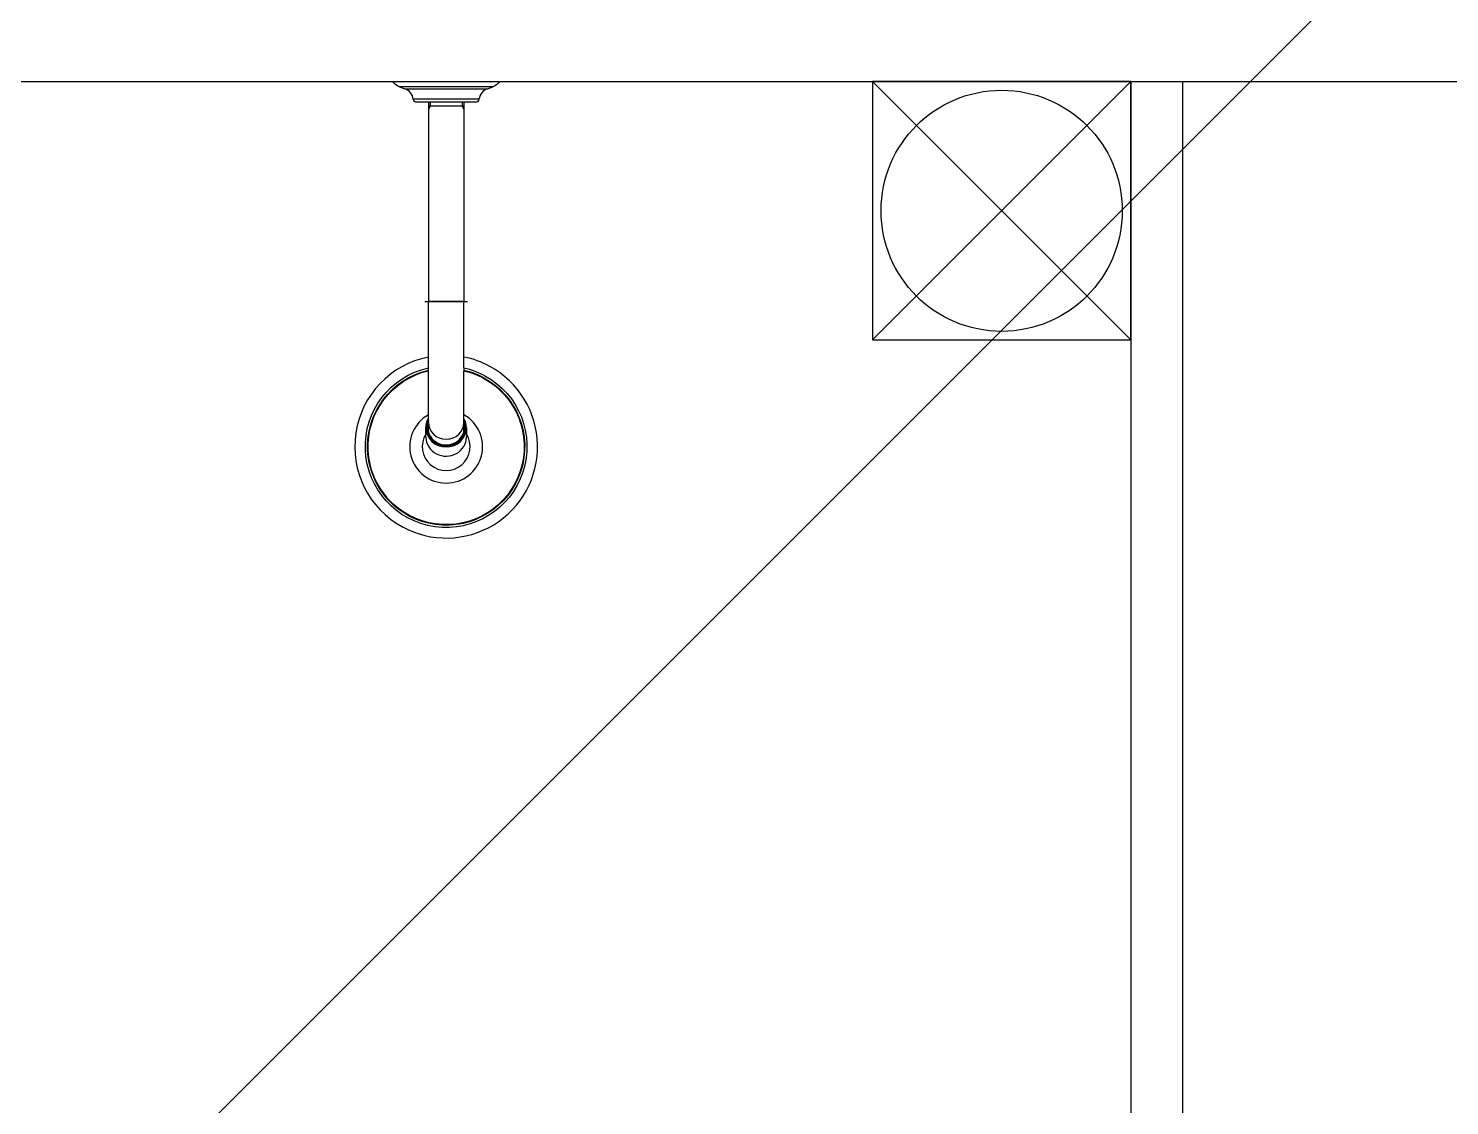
# Model space of a CAD drawing. Header units: millimetres. Extents: x 732 to 1037, y 127 to 299.
# Drawn here: x 738.663 to 739.488, y 283.233 to 283.858 of the extents above; entities that cross this region are included whole.
import ezdxf

# ---------------------------------------------------------------- set-up
doc = ezdxf.new("R2010")
doc.units = ezdxf.units.MM
doc.layers.add('I-ARQ', color=8, linetype='Continuous')

# ---------------------------------------------------------------- blocks, each defined once
blk = doc.blocks.new('A$C4CA24491')
at = {"layer": 'I-ARQ', "color": 2}
blk.add_line((0, 3.76099), (12.75, 16.51099), dxfattribs=at)

msp = doc.modelspace()

# ---------------------------------------------------------------- linework, layer by layer
at = {"layer": 'I-ARQ'}
for p, q in [((734.43258, 283.82753), (740.15758, 283.82753)), ((739.30258, 283.82753), (739.15258, 283.67753)), ((739.30258, 283.67753), (739.15258, 283.82753)), ((739.15258, 283.82753), (739.15258, 283.67753)), ((739.30258, 283.82753), (739.15258, 283.82753)), ((739.30258, 283.82753), (739.30258, 282.61753)), ((739.30258, 283.67753), (739.30258, 283.82753)), ((739.33258, 283.82753), (739.33258, 282.61753)), ((739.15258, 283.67753), (739.30258, 283.67753))]:
    msp.add_line(p, q, dxfattribs=at)
for points in [[(738.87795, 283.82453, -0.164371), (738.8742, 283.82753), (738.93597, 283.82753, -0.164371), (738.93222, 283.82453)], [(738.88601, 283.81726, 0.280777), (738.88113, 283.82337)], [(738.92415, 283.81726, -0.377188), (738.92217, 283.81552), (738.888, 283.81552, -0.377188), (738.88601, 283.81726)], [(738.92903, 283.82337, 0.280777), (738.92415, 283.81726)], [(738.89475, 283.66763, 0.700978), (738.87965, 283.56903, 1), (738.93052, 283.66215, 0.07613), (738.91542, 283.66763)], [(738.91542, 283.66139, -0.06962), (738.92759, 283.65679, -5.480122), (738.89475, 283.66139)], [(738.91542, 283.66139), (738.91542, 283.66003, -0.067971), (738.92696, 283.65563, -5.429636), (738.89475, 283.66003)], [(738.91542, 283.63407), (738.91542, 283.65969, -0.067551), (738.9268, 283.65534, -5.416932), (738.89475, 283.65969)], [(738.89475, 283.63407, 3.836175), (738.91542, 283.63407)], [(738.89332, 283.62111), (738.89332, 283.6266, -0.128945), (738.89475, 283.63178)], [(738.89332, 283.62293, 1.802734), (738.91685, 283.62293)]]:
    msp.add_lwpolyline(points, format="xyb", dxfattribs=at)
msp.add_lwpolyline([(738.93222, 283.82453), (738.87795, 283.82453), (738.88113, 283.82337), (738.92903, 283.82337)], close=True, dxfattribs=at)
for points in [[(738.92415, 283.81726), (738.88601, 283.81726)], [(738.89578, 283.81552), (738.89578, 283.81319), (738.89475, 283.8114)], [(738.89475, 283.81552), (738.89475, 283.69989)], [(738.91542, 283.81319), (738.89475, 283.81319)], [(738.91439, 283.81319), (738.89692, 283.81319)], [(738.91439, 283.81552), (738.91439, 283.81319)], [(738.91439, 283.81319), (738.91542, 283.8114)], [(738.91542, 283.81552), (738.91542, 283.69989)], [(738.89268, 283.69989), (738.91749, 283.69989)], [(738.89475, 283.66763), (738.89475, 283.69989)], [(738.91542, 283.69989), (738.89475, 283.69989)], [(738.91542, 283.66763), (738.91542, 283.69989)], [(738.89475, 283.63407), (738.89475, 283.66763)], [(738.91542, 283.66139), (738.91542, 283.66763)], [(738.89475, 283.62458), (738.89475, 283.63407)], [(738.91542, 283.62458), (738.91542, 283.63407)], [(738.91685, 283.62649), (738.91685, 283.62293)], [(738.91685, 283.62293), (738.91685, 283.62111)]]:
    msp.add_lwpolyline(points, dxfattribs=at)
msp.add_circle((739.22758, 283.75253), 0.07, dxfattribs=at)
for centre, major_axis, ratio, start_param, end_param in [((738.90508, 283.62666), (-0.01126, 0), 0.939693, 5.874594, 9.833369), ((738.90508, 283.62666), (-0.01116, 0), 0.939693, 5.895727, 9.812236), ((738.90508, 283.62654), (-0.01055, 0), 0.939693, 6.083746, 6.283156), ((738.90508, 283.62598), (-0.01055, 0), 0.939693, 6.083746, 6.254788), ((738.90508, 283.62964), (0.01034, 0), 0.939693, 3.141593, 6.283185), ((738.90509, 283.62649), (-0.01176, -0.00001), 0.942388, 3.140774, 3.638398), ((738.90508, 283.62654), (-0.01055, 0), 0.939693, 3.141564, 3.341037), ((738.90508, 283.62598), (-0.01055, 0), 0.939693, 3.169992, 3.341037), ((738.90508, 283.62649), (-0.01176, 0), 0.939693, 6.283156, 9.424748), ((738.90508, 283.62111), (-0.01176, 0), 0.939693, 6.283156, 7.353981), ((738.90508, 283.62654), (-0.01055, 0), 0.939693, 6.283156, 7.353981), ((738.90508, 283.62111), (-0.01176, 0), 0.939693, 1.070796, 3.141564), ((738.90508, 283.62654), (-0.01055, 0), 0.939693, 1.070796, 3.141564)]:
    msp.add_ellipse(centre, major_axis=major_axis, ratio=ratio, start_param=start_param, end_param=end_param, dxfattribs=at)

# ---------------------------------------------------------------- block references
msp.add_blockref('A$C4CA24491', (733.63258, 274.32726))

doc.saveas('drawing.dxf')
